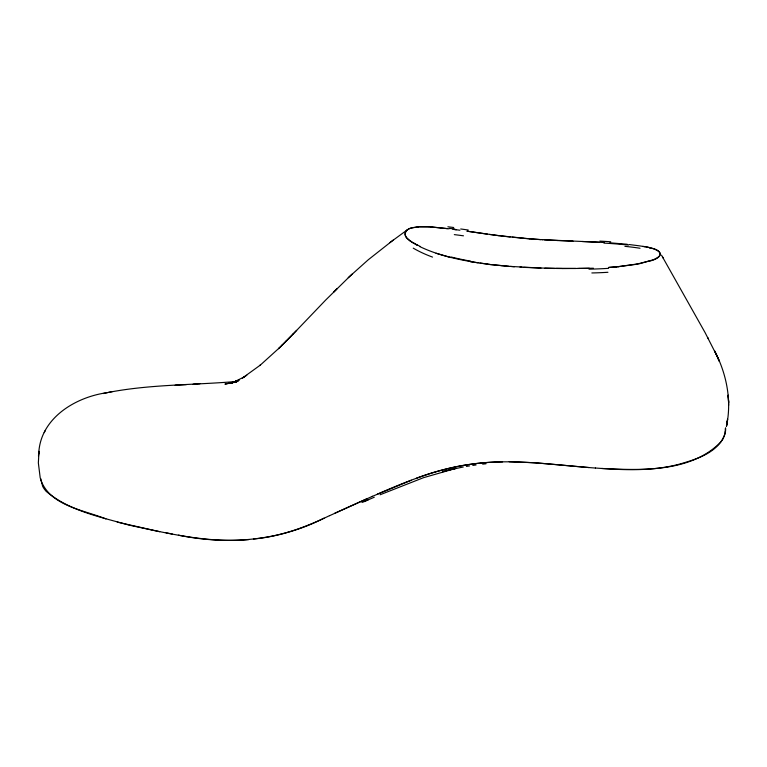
<?xml version="1.0" encoding="UTF-8"?>
<svg xmlns="http://www.w3.org/2000/svg" width="767" height="767" viewBox="0 0 767 767"><rect width="100%" height="100%" fill="white"/><g stroke="black" fill="none" stroke-linecap="round" stroke-linejoin="round"><path stroke-width="1.15" d="M716.742 355.284L719.331 361.276L714.691 351.027C726.598 373.951 731.977 400.71 726.464 426.222L727.193 421.869L726.464 426.222M38.465 456.077L39.002 451.351L38.35 462.913L40.248 478.186M725.256 431.831L725.323 428.523M38.714 453.959C39.989 418.293 75.387 396.97 107.37 392.637M727.308 421.016L727.576 419.194L726.905 423.652M45.311 430.469L44.237 432.617M601.779 468.464C641.135 470.344 690.664 472.654 720.616 442.175C723.77 438.11 726.109 433 725.592 427.775M723.013 438.695C714.058 453.968 695.65 459.433 679.687 464.083C652.238 471.456 623.437 470.142 595.384 468.004M282.582 344.709L278.498 348.678L296.647 330.376M293.052 334.134L325.716 300.012L351.995 274.164M289.427 337.863L293.435 333.722M285.823 341.507L289.821 337.461M337.212 288.459L333.53 292.141L336.684 288.986M282.179 345.112L286.216 341.104M278.9 348.285L259.86 365.514L260.368 365.073L242.324 378.112L246.801 375.274M348.256 277.673L368.237 259.792L393.183 240.129M389.789 242.679L407.632 229.601M243.417 377.422L244.615 376.693L232.152 382.934L239.218 380.029L229.889 383.433M329.522 515.712L367.182 498.636M334.757 513.257L372.378 496.345M329.398 515.702C305.467 527.312 280.089 536.641 253.426 539M324.067 518.128C279.389 541.109 227.214 545.26 178.443 535.145M372.158 496.431L411.333 480.219M377.287 494.178C407.258 481.13 438.024 468.627 470.65 464.256C512.183 458.167 553.975 465.051 595.441 468.052M363.922 501.656L374.286 497.237M361.919 502.5L368.15 499.854M380.058 494.773L423.595 477.649L455.866 468.397L448.11 470.257M234.529 381.908L236.917 380.95L232.296 382.637L237.291 381.036L230.148 383.251L237.549 381.055L228.566 383.51M650.752 260.828C665.037 256.868 661.72 249.438 649.534 247.846M416.337 478.263C443.844 467.784 473.134 462.233 502.558 461.878M650.752 260.636L635.92 264.356L618.317 266.705M445.234 470.986L442.396 471.743L450.037 469.768M231.049 382.877L237.674 381.237L224.923 384.133L236.217 381.88M451.073 469.548L463.306 466.988M108.377 392.426C151.032 384.162 194.77 385.168 237.923 381.343M103.085 393.538L112.596 391.534M237.722 381.439L231.912 382.628L235.018 381.995M413.988 227.444C410.403 227.904 405.743 229.467 405.072 233.552A19.884 9.568 8.6 0 0 405.772 236.658L409.578 240.723L417.258 245.354M235.843 381.908L229.515 382.896L236.188 381.87M466.441 466.432L469.605 465.914M236.313 381.851L232.382 382.474L235.268 382.062M472.817 465.425L476.067 464.965M482.683 464.14L486.038 463.776M616.371 266.887L639.803 263.647L653.148 259.802A11.505 4.842 -7.5 0 0 655.555 258.661C669.428 251.94 648.566 246.677 642.746 246.38M618.442 266.657L608.653 267.491M616.515 266.83L608.768 267.405M248.844 539.594C208.356 543.237 168.289 533.477 128.981 525.098C100.64 516.996 69.519 511.014 46.423 491.532M418.331 226.869L428.791 226.754M193.102 384.19L199.909 383.759M175.116 385.226L186.419 384.631M593.437 268.21L577.637 268.45M589.305 268.258L579.584 268.421M579.651 268.44L562.23 268.565M575.701 268.469L544.819 268.21M562.115 268.517L556.324 268.46M509.221 461.705L535.241 462.798L588.826 467.534M554.57 268.488L523.727 267.376M540.994 268.086L510.477 266.417M573.026 241.154L557.647 240.55M582.268 241.509L604.425 242.516M557.724 240.522L544.455 239.822M598.95 242.219L542.557 239.707M430.642 226.859L418.677 226.668L410.393 228.211A18.207 8.763 9.1 0 0 406.289 230.809L405.465 232.353A13.816 6.654 9.4 0 0 405.292 232.909L405.158 234.798L406.184 237.252A11.61 5.637 8.2 0 0 407.325 238.69L412.953 242.755M520.007 267.089L521.915 267.204M542.7 239.745L523.765 238.364M540.84 239.63L529.518 238.834M609.823 242.803L627.262 244.27M429.079 226.764L449.098 228.815M514.341 266.772L489.682 264.49M529.288 238.767L498.972 235.661M508.751 266.341L501.234 265.679M430.91 226.898L447.439 228.633M523.602 238.288L512.231 237.185M500.956 265.583L487.735 264.26M629.065 244.529L639.256 245.823A86.345 34.218 -6 0 1 644.501 246.715M510.247 237.051L489.509 234.424M489.538 264.366L470.497 261.72M452.808 229.275L459.903 230.225M487.639 264.136L480.075 263.119M498.761 235.69L467.151 231.212M454.505 229.515L456.307 229.745M487.524 234.175L467.065 231.164M478.196 262.841C458.225 259.639 438.072 255.392 419.731 246.571M166.084 532.864L172.316 534.005M159.699 531.704L117.236 522.106M450.891 257.549L436.049 253.263M105.913 518.914C83.287 509.767 49.922 505.913 40.67 479.596A41.897 20.306 -0.1 0 1 40.526 478.512M662.841 257.539L662.448 256.859L705.103 332.629L717.509 356.981M663.052 257.904L661.499 255.143M707.701 337.48L708.516 338.976M717.701 357.384L718.43 359.119M40.718 478.713L42.645 486.278A59.903 29.002 0 0 0 46.394 491.542M728.554 400.681L728.65 405.331M644.654 246.619A104.974 42.281 -6.3 0 1 649.735 247.722M603.926 243.091A248.786 95.444 -5.5 0 1 628.451 245.066M460.718 228.978A176.305 34.831 6.5 0 1 468.244 230.014M449.376 228.355A236.341 23.183 7 0 1 454.908 229.065M414.065 227.511A36.461 16.538 8 0 1 418.389 226.946M417.21 244.97A79.979 41.044 5.9 0 1 413.212 242.64M420.076 246.37A75.291 39.395 5.3 0 1 417.296 244.922M608.624 268.335A226.61 104.015 -7.2 0 1 588.989 269.169M725.198 431.831A93.852 39.299 -4.7 0 1 722.869 438.695M607.934 272.285A180.168 85.252 -7.2 0 1 591.856 272.947M470.737 261.163A233.465 167.196 -6.1 0 1 451.188 257.022M432.55 257.098A111.263 71.206 -1.7 0 1 413.25 248.153M447.88 226.792A177.158 23.93 6.7 0 1 453.709 227.502M454.313 234.616A145.203 29.376 6.4 0 1 463.479 235.814M599.784 241.116A250.234 102.826 -6.3 0 1 610.714 241.768M624.904 246.351A146.67 54.725 -5.1 0 1 640.023 248.249M728.314 397.047L728.18 395.11L728.621 402.589L728.314 397.047"/></g></svg>
